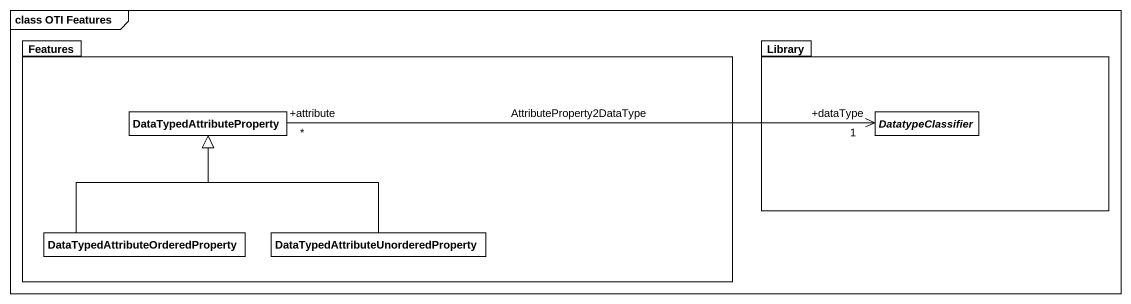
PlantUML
@startuml
mainframe class OTI Features
hide circle
hide empty members
package Features {
  class DataTypedAttributeProperty #FFFFFF
  class "DataTypedAttributeOrderedProperty" as DataTypedAttributeOrderedPro #FFFFFF
  class "DataTypedAttributeUnorderedProperty" as DataTypedAttributeUnorderedP #FFFFFF
}
package Library {
  abstract class DatatypeClassifier #FFFFFF
}
DataTypedAttributeProperty "+attribute\n*" -right-> "+dataType\n1" DatatypeClassifier : AttributeProperty2DataType
DataTypedAttributeOrderedPro -up-|> DataTypedAttributeProperty
DataTypedAttributeUnorderedP -up-|> DataTypedAttributeProperty
@enduml
